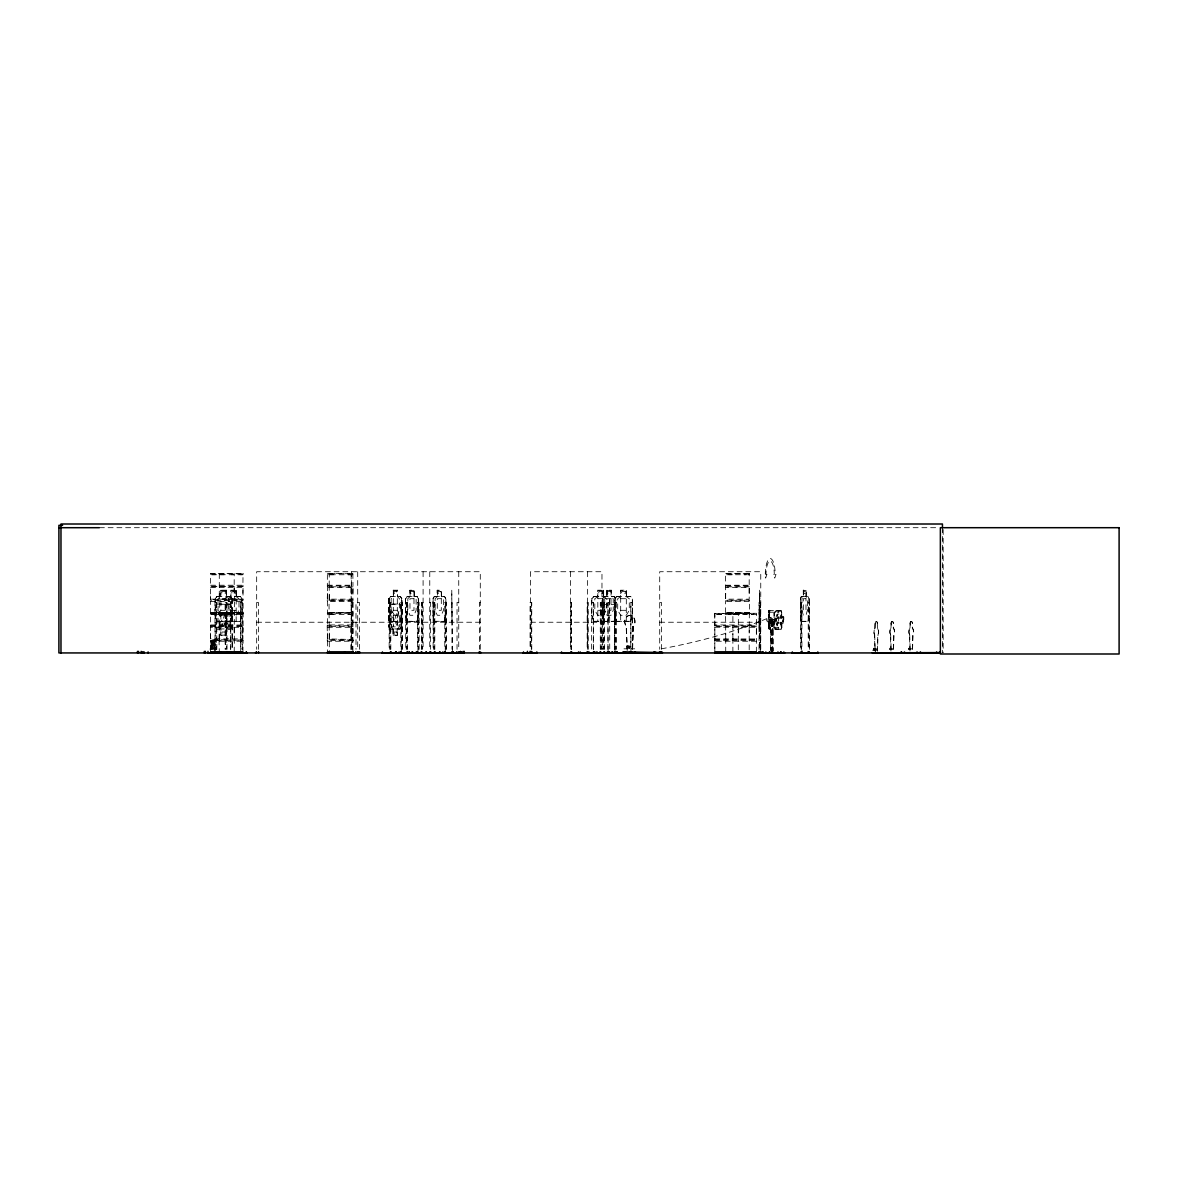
<?xml version="1.0" encoding="UTF-8"?>
<svg xmlns="http://www.w3.org/2000/svg" width="1178" height="1178" viewBox="0 0 1178 1178"><rect width="100%" height="100%" fill="white"/><g stroke="black" fill="none" stroke-linecap="round" stroke-linejoin="round"><path stroke-width="0.75" stroke-dasharray="5 3.75" d="M210.597 633.101L210.435 639.639L243.183 640.066L210.406 640.42L210.597 652.111M243.154 586.335L210.406 586.747L210.582 599.366L210.597 593.359M219.123 639.698L219.299 633.101M219.285 624.958L219.299 593.359M234.186 633.101L234.437 600.515M234.186 593.359L234.186 573.524M242.889 633.101L243.124 625.812L210.391 625.754L210.435 600.751L243.124 600.029L210.582 599.366M242.889 593.359L243.095 586.762M327.455 633.101L327.293 639.639L353.164 640.066M327.455 593.359L327.219 600.029L353.12 600.029L352.885 652.111M329.31 633.101L329.31 652.111M329.177 599.852L329.31 593.359M351.044 633.101L351.309 626.122M351.044 593.359L351.309 586.335M352.885 633.101L352.885 624.958L327.425 624.958L327.44 601.354M352.885 593.359L353.032 585.908M714.825 652.111L714.855 613.282M725.722 652.111L725.722 633.101M725.722 593.359L725.427 600.206L749.429 600.029L749.193 633.101M732.878 652.111L732.878 633.101M738.297 633.101L738.341 613.767M749.193 593.359L749.193 573.524L749.164 574.746M756.35 633.101L756.497 613.282L714.545 613.502L756.394 613.296M759.133 610.263L759.177 604.049L759.751 610.263M759.339 610.263L759.56 603.401L759.604 621.498L759.751 615.284M759.383 612.972L759.383 612.236L759.265 618.391M759.265 621.159L759.383 629.126L759.545 626.814M759.677 615.24C760.105 586.865 758.367 641.303 759.751 626.814M759.619 596.628L759.486 628.919M759.574 598.733L759.619 596.421L759.957 598.704M877.301 651.022L877.787 634.795A4.211 2.327 -90 0 0 877.301 628.168L877.522 628.168A4.211 2.327 -90 0 1 878.008 634.795L877.522 651.022M893.336 649.225L893.763 634.795A4.211 2.327 -90 0 0 893.277 628.168L893.277 623.618A2.106 1.163 -90 0 0 892.114 621.513L892.335 621.513A2.106 1.163 -90 0 1 893.498 623.618L893.498 628.168A4.211 2.327 -90 0 1 893.984 634.795L893.542 649.225M912.361 649.225L912.788 634.795A4.211 2.327 -90 0 0 912.302 628.168L912.302 623.618A2.106 1.163 -90 0 0 911.139 621.513L911.36 621.513A2.106 1.163 -90 0 1 912.523 623.618L912.523 628.168A4.211 2.327 -90 0 1 912.994 634.795L912.567 649.225M759.427 598.704L759.707 590.207M210.553 573.568L243.169 573.774L210.509 573.524L210.317 586.261L243.169 586.202M219.299 638.962L219.123 626.49M234.201 627.3L234.393 639.757M243.11 625.827L243.095 600.706M242.889 652.111L243.095 640.434M327.41 573.568L353.179 573.774L327.366 573.524L327.337 585.775M327.455 624.958L327.219 625.812L353.076 625.768M329.177 626.681L329.015 600.265M352.885 601.502L327.455 601.502M714.825 638.962L714.796 627.152M749.355 573.627L725.442 573.774L725.692 599.16L749.208 599.16L749.208 587.557L725.692 587.557M725.722 638.962L725.56 600.751L749.341 600.751M732.878 638.962L732.893 613.282M749.193 601.502L725.722 601.502M749.208 627.3L749.193 652.111M756.35 652.111L756.364 627.3L714.825 627.226M234.186 652.111L234.393 639.698M212.069 649.358L212.408 640.817L211.628 649.358M771.619 620.173C765.98 619.304 773.048 620.364 771.649 619.392M632.38 648.769L633.352 626.166A6.317 5.11 -90 0 0 633.352 617.228A6.317 5.11 -90 0 0 626.136 617.228A6.317 5.11 -90 0 0 626.136 626.166L627.197 650.506M632.601 648.769L633.587 626.166A6.317 5.11 -90 0 0 633.587 617.228A6.317 5.11 -90 0 0 626.372 617.228A6.317 5.11 -90 0 0 626.372 626.166L627.359 648.769M759.162 612.207L759.147 612.972M219.27 625.091L219.079 626.372M234.216 587.424L234.451 600.147M329.295 639.036L329.177 626.608M351.073 587.424L351.309 625.93M875.431 649.225C877.257 648.99 873.767 648.96 874.547 649.476M874.312 649.476L874.238 648.46L876.064 649.343M875.887 649.402L875.342 648.784M889.552 649.078L891.982 649.343M890.391 649.343L892.099 649.107M891.687 648.533L889.979 649.107L892.114 648.975L890.862 648.784M891.82 649.284L890.406 648.533M891.893 649.019L891.967 648.533M908.96 649.107C913.392 648.945 907.752 648.268 910.211 649.211M909.077 649.343L910.933 648.474M910.565 648.725L910.889 649.402L910.241 648.975M212.6 649.358L212.6 640.817M874.326 648.725L875.401 648.548M890.612 648.887L891.304 648.71M910.623 648.548L909.166 648.945M629.067 647.296C626.475 647.767 628.875 645.927 629.994 647.385M628.095 647.002L628.772 647.664C631.644 646.354 624.325 646.089 629.759 647.664M629.994 646.619C626.49 645.927 627.638 649.181 629.494 646.354M629.567 647.002L629.17 647.65M627.579 647.753L627.786 646.221M629.582 647.65C626.858 649.196 628.065 644.69 627.962 647.399M628.36 647.473L629.582 646.707L628.095 647.473M629.95 647.385L629.95 646.619M775.065 620.305C778.378 617.832 760.9 621.086 775.065 619.23M769.455 619.437L769.455 620.129M768.984 610.646L769.219 612.162L769.308 610.646M769.882 611.956C766.377 613.488 770.53 607.2 769.794 612.162M219.255 574.039L219.358 574.731M327.219 613.458L353.179 613.502L352.944 612.722L327.455 613.149M329.015 613.502L329.354 614.46M351.427 614.46L351.088 612.693M725.486 613.502L749.193 613.252M874.871 648.725L874.209 648.474M759.177 626.976L759.177 612.28M909.166 648.474L910.83 648.666M212.158 640.817L210.862 649.358L212.953 640.817L215.029 649.358L215 598.645L216.899 596.421L220.801 596.421M211.834 649.358L213.13 640.817L211.51 649.358M807.931 621.498L809.095 615.314L809.095 598.615L808.093 596.421L806.076 596.421M809.095 615.314L808.123 621.498L801.29 621.498L800.422 598.645L801.32 596.421L803.425 596.421M874.532 648.725L875.799 649.078M909.445 649.343L909.49 648.725M210.553 649.358L212.099 640.817L214.013 640.817L216.001 649.358M219.034 639.875L219.299 652.111M388.711 610.233L390.036 604.049L400.27 604.049L401.742 610.233M388.858 610.263L390.183 604.049M400.329 621.292L401.624 615.284M416.983 621.292L418.278 615.284L418.278 598.733M417.1 621.498L418.573 615.314L418.573 598.645L417.056 596.421M418.573 615.314L417.248 621.498L406.999 621.498M444.312 621.292L445.608 615.284M444.415 621.498L445.755 615.284L445.888 598.645L445.976 649.328M614.106 621.292L615.431 615.284L615.726 598.645L615.755 649.328M614.18 621.498L615.534 615.314M211.068 649.358L212.968 640.817L214.911 649.358M873.487 648.887L876.079 648.784M908.591 648.916L911.08 648.784M776.243 620.07C779.041 619.304 765.288 620.57 776.155 619.392M210.406 625.768L210.567 638.888L242.918 638.888L242.918 627.3L210.567 627.3M327.366 585.775L327.425 599.16L352.914 599.16L352.914 587.498L327.425 587.557M327.189 600.088L327.396 601.089M327.189 625.871L327.425 638.888L353.017 639.507M353.15 640.317L327.189 640.317L327.425 641.23L352.914 641.23L353.164 640.258M240.253 621.498L242.094 615.314M629.229 647.399L629.479 646.707L627.094 646.913M607.598 621.292L609.394 615.284L609.438 598.733L607.598 596.628M607.745 621.498L609.644 615.314M630.466 621.292L632.321 615.284L632.321 598.733L630.466 596.628M632.512 615.314L630.613 621.498L616.55 621.498L614.504 615.314M629.243 647.635L629.582 647.105M214.911 610.233L216.958 604.049M215.176 610.263L217.091 604.255L230.255 604.255L231.978 610.263M230.063 621.292L232.051 615.284M230.196 621.498L232.243 615.314M329.28 599.16L329.192 585.775M351.059 627.3L351.044 652.111M628.139 647.208L627.27 646.913L628.522 647.664M781.029 629.391L781.839 627.314M781.839 622.971L781.235 629.391L775.993 629.391M725.589 585.908L749.399 586.026M329.177 585.908L329.266 573.524L329.354 574.731M800.51 598.733L801.496 596.421M714.663 639.639L756.453 639.507M327.263 639.639L327.189 640.317M353.047 626.622L327.234 626.431M353.106 600.633L327.293 600.751M393.01 629.126L393.01 635.34L397.457 635.34L397.31 628.919L399.46 626.843L399.46 615.24L397.31 610.263L397.325 598.704L393.305 598.704L393.305 610.307L391.155 615.24L391.155 626.843L393.305 628.919M393.319 590.207L393.305 596.628L391.155 598.704L391.155 610.307L393.305 615.284L393.305 626.843L397.31 626.843L395.042 621.159C393.202 630.657 388.652 627.418 394.203 619.761C388.298 611.573 393.334 608.481 395.116 618.391C397.015 608.481 401.816 611.573 395.985 619.716L398.473 626.976L397.428 626.917L397.31 615.24L399.475 610.307L399.475 598.704L397.325 596.628L397.472 590.207M874.223 649.049L875.063 649.402M749.37 586.821L725.56 586.821M756.497 626.549L714.693 626.608M327.248 586.026L353.106 586.026M353.047 586.821L327.293 586.821M744.025 574.731L746.086 574.731M733.143 614.46L735.205 614.46M744.025 614.46L746.086 614.46M751.181 614.46L753.243 614.46M231.182 574.731L233.259 574.731M239.9 574.731L241.961 574.731M231.182 614.46L233.259 614.46M239.9 614.46L241.961 614.46M348.04 574.731L351.972 574.731M348.04 614.46L351.972 614.46M768.998 612.354L769.028 629.081M220.904 610.263L218.048 615.24L218.048 626.843L220.904 628.919L220.904 635.133L226.25 635.133L226.161 628.919L229.106 626.843L229.106 615.24L226.25 610.263L226.25 598.704L220.904 598.704L220.904 610.307L226.25 610.307M220.801 590.207L220.904 596.628L218.048 598.704L218.048 610.307L220.904 615.284L220.904 626.843L226.25 626.843L226.25 615.24L229.106 610.307L229.106 598.704L226.25 596.628M875.563 649.417L875.917 648.71M728.77 574.731L732.421 574.731M717.888 614.46L721.525 614.46M728.77 614.46L732.421 614.46M735.926 614.46L739.578 614.46M211.701 574.731L215.368 574.731M220.404 574.731L224.07 574.731M211.701 614.46L215.368 614.46M220.404 614.46L224.07 614.46M328.559 574.731L334.081 574.731M328.559 614.46L334.081 614.46M627.845 647.399L627.697 646.457M400.019 628.919L401.448 626.843M401.992 649.328L401.919 598.645L401.742 626.932L400.078 629.126L397.295 629.126M390.227 629.126L388.711 626.902L388.858 598.615L390.536 596.421M389.005 598.704L390.595 596.628M407.146 621.498L405.512 615.314L405.512 598.615L407.19 596.421M405.806 598.704L407.249 596.628M432.989 598.704L434.505 596.421M603.902 621.498L602.356 615.314L602.385 598.615L603.946 596.421M604.093 596.421L602.532 598.704L602.724 649.328M216.988 596.628L215.191 598.733L215.235 649.328M231.978 626.814L230.181 628.919L217.002 628.919L215.103 626.843M232.169 626.902L230.255 629.126L226.353 629.126L226.441 635.34L220.639 635.34L220.639 629.126L216.929 629.126L214.985 626.932M774.123 612.869L774.123 627.476L774.123 612.869L775.993 610.749L781.235 610.749L781.839 613.031M774.182 613.031L776.184 610.749M774.388 613.031L776.199 610.955M243.066 573.627L242.859 574.702M210.553 613.252L243.169 612.943L210.553 612.722L210.553 613.767M242.859 613.282L210.597 613.149M352.87 573.553L352.988 585.702M227.177 596.421L225.101 598.615L225.145 649.328M227.251 596.628L225.381 598.704L225.425 649.328M591.827 598.704L593.889 596.628M616.757 596.628L614.71 598.704L614.725 649.328M749.164 614.43L749.193 612.383L725.736 612.369L749.193 612.383M756.32 614.474L714.869 614.46M242.859 574.746L210.626 574.746M219.299 612.383L219.299 614.46M352.87 574.746L327.484 574.746M352.87 614.474L327.499 614.46M437.288 596.628L435.138 598.704L435.138 610.307L437.288 615.284L441.308 615.284L443.458 610.307L443.458 598.704L441.308 596.628L441.308 590.414L437.288 590.414M749.134 574.731L725.736 574.746M769.794 628.993L769.882 627.138L768.498 627.138L768.601 628.993L778.864 628.993L778.864 627.285L768.601 627.285L769.278 628.934L769.219 610.44M909.946 649.314L910.329 648.975M243.095 613.694L210.464 613.694M230.917 596.628L228.105 598.704L228.105 610.307L230.917 615.284L236.174 615.284L239.001 610.307L239.001 598.704L236.174 596.628M597.82 596.628L594.816 598.704L594.816 610.307L597.82 615.284L603.401 615.284L606.39 610.307L606.39 598.704L603.401 596.628M620.688 596.628L617.699 598.704L617.699 610.307L620.688 615.284L626.284 615.284L629.273 610.307L629.273 598.704L626.284 596.628M769.072 627.138L769.794 627.285M627.476 646.324L628.301 646.251M628.419 646.354L628.802 647.208M749.282 613.753L749.414 612.825M234.275 613.753L234.407 612.825M770.162 620.305L770.162 619.23M714.751 613.311L714.796 624.958L756.35 625.032M351.088 574.039L351.309 586.202M99.379 527.7L938.527 527.7M725.736 573.553L749.282 573.524M210.567 585.23L242.918 585.23L243.021 573.598M327.425 585.23L352.914 585.23M725.692 585.23L749.208 585.23M210.567 587.557L242.918 587.498L243.095 599.97M226.529 590.207L220.728 590.207L220.728 596.421M393.157 590.207L397.619 590.207L397.619 596.421M606.788 596.421L606.788 590.207L611.323 590.207L611.323 596.421L614.327 596.421M759.501 590.207L759.825 596.628M220.904 590.414L226.338 590.414M236.263 590.414L230.917 590.414L230.917 621.498M393.305 590.414L397.472 590.414M409.959 590.414L414.126 590.414M603.46 590.414L597.82 590.414L597.82 621.498M606.935 590.414L611.176 590.414M803.337 590.414L806.164 590.414M226.441 596.421L230.917 596.421M236.174 596.421L240.297 596.421M390.374 596.421L393.319 596.421M397.472 596.421L400.549 596.421M407.043 596.421L409.973 596.421M414.126 596.421L417.203 596.421M437.288 596.421L434.358 596.421L432.841 598.615L432.989 615.314L434.314 621.498L444.562 621.498L445.74 615.314M441.441 596.421L444.518 596.421L445.888 598.645M597.82 596.421L593.741 596.421L591.636 598.615L591.665 651.139M603.401 596.421L607.745 596.421L609.644 598.645L609.733 651.139M620.688 596.421L616.624 596.421L614.504 598.615L614.548 649.328M626.284 596.421L630.613 596.421L632.512 598.645L632.424 649.328M216.899 596.628L240.209 596.628L241.902 598.733L241.814 615.284L240.121 621.292L216.899 621.292M390.433 596.628L400.476 596.628M407.102 596.628L417.145 596.628M434.417 596.628L444.459 596.628M593.83 596.628L614.253 596.628M616.698 596.628L630.524 596.628M801.364 596.628L808.049 596.628M232.169 598.615L232.316 649.328M388.858 598.615L389.005 626.814L390.301 628.919L400.167 628.919M405.512 598.615L405.806 649.328M602.385 598.615L602.532 615.314L604.049 621.498M800.422 598.645L800.554 649.328M809.095 598.615L808.991 649.328M230.917 598.704L236.174 598.704M597.82 598.704L603.401 598.704M620.688 598.704L626.284 598.704M210.567 599.16L242.918 599.16M210.597 601.502L242.918 601.502M214.985 602.414L216.811 602.414L216.811 652.936M225.145 602.414L226.971 602.414L226.971 649.328M232.316 602.414L230.476 602.414L230.476 649.328M256.671 602.414L258.38 602.414L258.38 649.299M352.87 602.414L351.191 602.414L351.191 649.299M389.152 602.414L390.816 602.414L390.816 649.328M405.806 602.414L407.47 602.414L407.47 649.328M423.093 602.414L421.415 602.414L421.415 649.299M429.764 602.414L430.618 602.414L430.618 649.299M433.136 602.414L434.8 602.414L434.8 649.328M451.984 602.414L452.632 652.936M458.743 602.414L457.035 602.414L457.035 649.299M480.285 602.414L479.431 602.414L479.431 649.299M570.623 602.414L571.566 602.414L571.566 649.299M591.665 602.414L593.491 602.414L593.491 649.328M601.973 602.414L600.294 602.414L600.294 649.299M602.724 602.414L604.388 602.414L604.388 649.328M609.733 602.414L607.907 602.414L607.907 649.328M614.548 602.414L616.374 602.414M659.709 602.414L661.418 602.414L661.418 649.299M760.752 602.414L759.03 602.414L759.03 649.299M800.554 602.414L801.909 602.414M216.87 604.049L230.402 604.049M390.139 604.255L400.167 604.255M602.356 604.505L615.579 604.505M230.917 610.307L236.174 610.307M393.305 610.263L397.325 610.307M597.82 610.307L603.401 610.307M620.688 610.307L626.284 610.307M776.007 610.955L781.205 610.955M242.859 612.413L210.626 612.369L242.889 612.383L242.889 614.46L210.641 614.46M749.282 612.693L725.677 613.208M220.904 615.24L226.25 615.284M388.858 615.314L390.492 621.498L400.594 621.498L401.919 615.314M393.305 615.24L397.325 615.284M432.841 615.314L434.461 621.498M759.368 615.314L759.913 621.498L759.427 610.307M800.422 615.314L801.467 621.498M781.706 616.963L783.782 616.963L783.782 623.177L781.632 622.971L781.014 626.078L777.509 626.078L776.007 622.971L776.007 617.169L777.509 614.062L781.014 614.062L781.632 617.169L783.723 617.169M768.851 617.405L770.162 617.405M774.55 619.761L775.58 619.761M390.433 621.292L400.476 621.292M407.102 621.292L417.145 621.292M434.417 621.292L444.459 621.292M593.83 621.292L614.253 621.292M616.698 621.292L630.524 621.292M770.441 621.439A2.371 2.253 -90 0 0 769.44 617.478A2.371 2.253 -90 0 0 766.672 620.379A2.371 2.253 -90 0 0 770.441 621.439L773.224 620.835L770.574 620.835L770.692 651.184M801.364 621.292L808.049 621.292M240.341 621.498L216.767 621.498L215 615.314L216.988 621.292M451.984 621.498L451.778 590.207L451.984 649.328M593.683 621.498L614.371 621.498M876.137 621.513L876.358 621.513A2.106 1.163 -90 0 1 877.522 623.618L877.301 623.618A2.106 1.163 -90 0 0 876.137 621.513A2.106 1.163 -90 0 0 874.974 623.618L874.974 628.168A4.211 2.327 -90 0 0 874.488 634.795L874.974 651.022M768.851 622.131L770.162 622.131M256.671 622.234L480.285 622.234M530.527 622.234L601.973 622.234M659.709 622.234L760.752 622.234M874.974 623.618L875.195 623.618A2.106 1.163 -90 0 1 876.358 621.513M890.951 651.022L890.465 634.795A4.211 2.327 -90 0 1 890.951 628.168L891.172 623.618A2.106 1.163 -90 0 1 892.335 621.513M909.976 651.022L909.49 634.795A4.211 2.327 -90 0 1 909.976 628.168L910.196 623.618A2.106 1.163 -90 0 1 911.36 621.513M210.567 624.958L242.918 625.032M714.634 625.768L756.57 625.812M210.435 626.549L243.08 626.49M401.742 626.932L401.624 598.733L400.329 596.628M327.425 627.3L352.914 627.3M781.897 627.418L781.706 612.943L781.839 617.169M874.974 628.168L875.195 623.618M890.951 628.168L891.172 623.618M909.976 628.168L910.196 623.618M769.072 628.802L769.956 628.993L769.101 628.934M390.08 629.126L393.157 629.126M776.007 629.185L781.205 629.185M225.292 632.026L221.862 632.026L221.862 634.088L225.292 634.088M874.488 634.795L874.709 634.795A4.211 2.327 -90 0 1 875.195 628.168M890.465 634.795L890.686 634.795A4.211 2.327 -90 0 1 891.172 628.168M909.49 634.795L909.71 634.795A4.211 2.327 -90 0 1 910.196 628.168M393.157 635.133L397.31 635.133M714.796 638.888L756.35 638.962M714.634 640.42L756.526 640.42M210.567 641.23L242.918 641.23M756.364 641.23L714.796 641.23L714.796 649.225M889.714 648.253L891.039 648.253M908.739 648.253L910.064 648.253M623.972 648.813L627.624 648.813M631.025 648.813L634.692 648.813M873.531 649.107L876.137 648.975M889.508 649.107L892.114 648.975M908.532 649.107L911.139 648.975M872.53 650.182L878.921 650.182L878.921 652.376M774.388 627.314L776.199 629.185M774.182 627.314L776.184 629.391M230.152 596.421L232.243 598.615M230.063 596.628L232.051 598.704M240.209 596.421L242.094 598.645L241.991 649.328M614.18 596.421L615.726 598.645M614.106 596.628L615.579 598.733M444.371 596.421L445.755 598.733M416.983 596.628L418.426 598.733M400.402 596.421L401.919 598.645M807.917 596.421L808.991 598.704M353.076 599.896L352.885 599.16M243.095 586.026L242.889 585.23M738.311 627.3L738.297 652.111M614.71 615.284L616.757 621.292M591.827 615.284L593.889 621.292M591.636 615.314L593.741 621.498M225.381 615.284L227.251 621.292M225.101 615.314L227.118 621.498M781.043 610.749L781.632 613.031M801.923 610.307L803.337 615.284L805.988 615.284L807.401 610.307L807.401 598.704L805.988 596.628L806.076 590.207M230.314 604.049L232.169 610.233M602.68 615.284L604.152 621.292M405.806 615.284L407.249 621.292M400.122 604.049L401.61 610.263M400.019 604.255L401.448 610.263M389.152 615.284L390.595 621.292M213.984 640.817L215.883 649.358M768.468 612.236L778.864 612.162L778.864 610.44L768.409 610.646L768.601 628.993M215.441 649.358L213.895 640.817L215.648 652.774M212.923 640.817L214.47 649.358L213.66 640.817M214.676 652.774L212.85 640.817L213.38 649.358M327.44 641.023L327.455 652.111M213.571 640.817L213.925 649.358M909.71 634.795L910.196 651.022M890.686 634.795L891.172 651.022M874.709 634.795L875.195 651.022M759.383 626.225L759.471 635.34M943.166 529.511L943.166 652.936M942.444 527.7L942.444 652.936M877.301 623.618L877.522 628.168M875.431 650.182L875.431 652.376M875.063 650.712L875.063 648.253L873.752 648.253L873.752 650.712M874.812 648.253L874.812 650.712M874.002 648.253L874.002 650.712M809.58 649.328L809.58 602.414L808.226 602.414L808.226 649.328M806.164 596.628L806.267 590.207L803.249 590.207L803.337 596.628L801.923 598.704L801.909 652.936M803.425 590.207L803.529 596.628M801.335 602.414L801.335 649.328M801.128 602.414L801.128 649.328M783.576 616.963L783.576 623.177M783.517 617.169L783.517 622.971M778.246 610.44L778.246 612.162M778.246 627.285L778.246 628.993M776.273 618.317L776.273 621.218M775.315 618.317L775.315 621.218M773.107 621.366L773.107 651.184M772.783 621.366L772.915 651.184M772.694 651.184L772.473 618.73L771.325 618.73L771.325 620.835M772.253 621.366L772.253 651.184M772.194 621.366L772.194 651.184M771.973 618.73L771.826 620.835M771.605 621.366L771.546 651.184M771.295 621.366L771.295 651.184M771.222 620.835L771.104 651.184M771.001 621.366L770.883 651.184M769.632 612.354L769.632 627.094M760.752 649.299L760.752 571.728L659.709 571.728L659.709 649.299M760.62 602.414L760.576 649.328M760.266 602.414L760.266 652.936M759.751 598.615L759.957 649.328M759.574 598.645L759.604 649.328M632.601 649.328L632.601 602.414L630.775 602.414L630.775 649.328M630.952 602.414L630.952 652.936M629.229 648.68L629.229 645.912L626.622 645.912L626.622 648.68M628.964 645.912L628.964 648.68M626.902 645.912L626.902 648.68M626.475 596.421L626.534 590.207L620.497 590.207L620.497 596.421M626.284 621.498L626.328 590.414L620.688 590.414L620.688 621.498M616.197 602.414L616.374 649.328M615.019 602.414L615.019 652.936M611.176 590.207L611.029 596.628L613.237 598.704L613.237 610.307L611.029 615.284L606.935 615.284L604.741 610.307L604.741 598.704L606.935 596.628L606.935 590.207M608.084 602.414L608.084 652.936M607.082 590.414L607.082 596.628M603.916 602.414L603.916 649.328M603.651 596.421L603.651 590.207L597.614 590.207L597.614 596.421M603.607 590.207L603.401 621.498M603.195 602.414L603.195 649.328M601.973 649.299L601.973 571.728L530.527 571.728L530.527 649.299M601.516 602.414L601.516 649.299M600.765 602.414L600.765 649.299M593.314 602.414L593.314 649.328M591.886 598.704L591.886 615.284M588.131 649.299L588.131 602.414L587.174 602.414L587.174 649.299M587.822 602.414L587.822 649.299M587.483 571.728L587.483 649.299M571.271 602.414L571.271 649.299M570.918 602.414L570.918 649.299M570.623 571.728L570.623 649.299M531.749 649.299L531.749 602.414L530.071 602.414L530.071 649.299M531.293 602.414L531.293 649.299M480.285 649.299L480.285 571.728L256.671 571.728L256.671 649.299M458.743 571.728L458.743 649.299M446.447 649.328L446.447 602.414L444.783 602.414L444.783 649.328M445.269 602.414L445.269 652.936M441.455 596.628L441.588 590.207L437.141 590.207L437.141 596.421M437.288 590.207L437.436 596.628M434.314 602.414L434.314 649.328M433.607 602.414L433.607 649.328M433.136 598.704L433.136 649.328M429.764 571.728L429.764 649.299M423.093 571.728L423.093 649.299M422.637 602.414L422.637 649.299M421.871 602.414L421.871 649.299M419.118 649.328L419.118 602.414L417.468 602.414L417.468 649.328M418.646 602.414L418.646 649.328M417.94 602.414L417.94 652.936M414.273 596.421L414.273 590.207L409.826 590.207L409.959 596.628L407.809 598.704L407.809 610.307L409.959 615.284L413.979 615.284L416.129 610.307L416.129 598.704L413.979 596.628L414.126 590.207M410.106 590.414L410.106 596.628M406.999 602.414L406.999 649.328M406.292 602.414L406.292 649.328M402.464 649.328L402.464 602.414L400.814 602.414L400.814 649.328M401.286 602.414L401.286 652.936M397.163 628.919L397.163 635.133M393.452 590.414L393.452 596.628M393.157 628.919L393.157 635.34M390.345 602.414L390.345 649.328M389.638 602.414L389.638 649.328M389.152 598.704L389.152 649.328M359.423 649.299L359.423 602.414L355.992 602.414L356.006 649.299M357.7 571.728L357.7 649.299M352.399 602.414L352.399 649.299M351.648 571.728L351.648 649.299M242.27 649.328L242.27 602.414L240.445 602.414L240.445 649.328M240.71 602.414L240.71 652.936M236.263 596.628L236.454 590.207L230.741 590.207L230.829 596.421M236.174 590.414L236.174 621.498M231.978 598.704L232.051 649.328M230.741 602.414L230.741 649.328M226.706 602.414L226.706 649.328M226.441 590.207L226.529 596.421M226.25 590.414L226.338 596.628M226.25 628.919L226.353 635.34M219.285 573.583L219.285 599.16M216.546 602.414L216.546 649.328M766.907 618.583A2607.15 820.021 34.1 0 1 658.723 649.299M909.976 623.618A2.106 1.163 -90 0 1 911.139 621.513M890.951 623.618A2.106 1.163 -90 0 1 892.114 621.513M776.862 623.913L776.965 625.503L779.144 621.366L781.279 625.253L779.571 620.143L781.22 614.813L779.129 618.803L776.906 614.68L778.732 620.04L776.862 623.913M211.996 640.817L210.096 649.358L211.981 640.817M218.504 612.354L222.303 619.716C214.573 628.051 221.331 630.215 223.54 621.159C225.808 630.245 232.184 627.977 224.659 619.761C232.64 611.014 225.646 608.879 223.452 618.391L220.301 612.383L218.504 612.354M766.849 574.452L765.656 578.133L764.478 574.452L765.288 574.452A15.918 4.948 -90 0 1 770.235 558.534A15.918 4.948 -90 0 1 775.183 574.452L775.993 574.452L774.726 578.133L773.46 574.452L774.285 574.452A13.282 4.123 -90 0 0 770.162 561.155A13.282 4.123 -90 0 0 766.024 574.452L766.849 574.452M327.484 612.369L352.885 612.383L327.499 612.383M225.292 591.459L221.862 591.459L221.862 593.521L225.292 593.521L225.292 591.459M235.247 591.459L231.86 591.459L231.86 593.521L235.247 593.521L235.247 591.459M396.603 591.459L394.026 591.459L394.026 593.521L396.603 593.521L396.603 591.459M413.257 591.459L410.68 591.459L410.68 593.521L413.257 593.521L413.257 591.459M440.587 591.459L438.01 591.459L438.01 593.521L440.587 593.521L440.587 591.459M602.4 591.459L598.807 591.459L598.807 593.521L602.4 593.521L602.4 591.459M610.307 591.459L607.671 591.459L607.671 593.521L610.307 593.521L610.307 591.459M625.282 591.459L621.689 591.459L621.689 593.521L625.282 593.521L625.282 591.459M805.516 591.459L803.808 591.459L803.808 593.521L805.516 593.521L805.516 591.459M413.979 598.704L409.959 598.704L409.959 610.307L413.979 610.307L413.979 598.704M441.308 598.704L437.288 598.704L437.288 610.307L441.308 610.307L441.308 598.704M611.029 598.704L606.935 598.704L606.935 610.307L611.029 610.307L611.029 598.704M805.988 598.704L803.337 598.704L803.337 610.307L805.988 610.307L805.988 598.704M781.014 617.169L777.509 617.169L777.509 622.971L781.014 622.971L781.014 617.169M783.208 618.2L782.575 621.94L783.208 618.2M776.773 618.317L774.815 618.317L774.815 621.218L776.773 621.218L776.773 618.317M396.588 632.026L394.012 632.026L394.012 634.088L396.588 634.088L396.588 632.026M771.752 621.439A2.371 2.253 -90 0 0 770.736 617.478A2.371 2.253 -90 0 0 767.982 620.379A2.371 2.253 -90 0 0 771.752 621.439"/><path stroke-width="1.5" d="M750.401 652.892L750.415 651.89M769.337 652.892L769.367 651.89M580.062 652.936L580.239 651.89M762.519 652.774L762.564 651.89M791.837 652.936L818.283 652.833M808.741 652.803L808.712 651.625M809.109 652.774L809.183 651.89M381.687 652.936L461.776 652.671M412.079 652.803L412.182 651.89M595.332 652.936L595.332 652.671M357.817 652.774L357.567 651.89M522.752 652.936L536.623 652.803M759.795 652.774L759.604 651.625M255.479 652.936L256.156 652.803M256.244 652.774L256.274 651.979M872.265 652.877L939.529 652.597M875.121 652.906L876.034 652.627M888.33 652.906L888.727 652.936M891.098 652.906L891.717 652.906M901.052 651.935L901.111 652.627M901.568 652.906L901.641 651.935M904.542 651.935L903.894 652.627M907.796 652.906L908.429 652.936M910.579 652.906L911.183 652.906M916.867 652.906L917.029 651.935M917.986 652.906L917.088 652.627M919.635 652.906L920.548 652.627M919.827 652.597L920.504 651.935M936.333 652.906L936.643 651.935M939.116 652.906L939.529 651.935M623.942 652.097C622.028 653.113 625.886 653.054 623.942 652.097L662.448 652.833L561.405 652.936L561.582 651.89M625.518 652.479L624.87 652.906L625.43 652.097L625.857 652.892M630.731 652.833L630.127 652.097C628.345 653.142 631.82 653.23 630.76 651.625M661.845 652.097L661.256 652.862L662.419 652.892M873.443 652.936L872.721 652.906M891.937 652.627L891.481 652.906M935.892 652.906L936.569 652.906M395.911 652.803L395.999 651.979M412.565 652.803L412.653 651.979L412.889 652.833M631.541 652.479L632.218 652.833L631.614 652.097L631.202 652.892M655.189 652.936L655.66 652.097L656.087 652.892M660.284 652.479L660.961 652.833L660.357 652.097L659.945 652.892M220.904 652.803L221.022 651.979L221.14 652.936M210.98 652.803L211.098 651.979M218.386 652.803L218.504 651.979M759.03 652.803L758.838 651.625M593.815 652.803L593.948 651.979M62.581 525.329L58.9 525.329L58.9 652.936L940.604 652.936M58.9 527.7L99.305 527.7M210.597 652.111L242.889 652.111M327.455 652.111L352.885 652.111M714.825 652.111L756.35 652.111M210.553 652.421L242.933 652.421M327.41 652.45L352.944 652.45M623.869 652.479L661.918 652.479M714.781 652.45L756.394 652.421M247.233 652.892L208.153 652.936M327.425 652.862L358.804 652.803M714.796 652.862L784.842 652.892M459.14 651.979L459.273 652.803M635.472 652.803L635.34 651.979M608.26 652.803L608.54 651.89M246.511 652.803L246.393 651.979M238.574 652.803L238.457 651.979M630.554 652.892L630.583 651.625M608.731 652.803L608.643 651.979M429.779 652.774L429.661 651.89L429.631 652.936M416.541 652.803L416.438 651.979M453.368 652.803L453.28 651.979M440.233 652.936L440.071 651.89M426.583 652.936L426.392 651.89M412.359 652.803L412.271 651.979M409.384 652.803L409.296 651.979M396.191 652.803L396.088 651.89M480.83 652.803L480.477 651.979L480.344 652.936M801.393 652.803L801.423 651.625M358.097 652.671L357.979 651.979M578.692 652.936L578.501 651.89M769.764 652.803L769.764 651.89M750.828 652.803L750.828 651.89M942.444 527.7L942.444 524.004L60.976 524.004L60.976 652.936M817.812 651.89L817.812 652.936M808.123 651.625L808.123 652.936M801.997 651.625L801.997 652.936M792.323 651.89L792.323 652.936M783.841 651.89L783.841 652.936M781.235 651.89L781.235 652.936M780.572 651.89L780.572 652.936M777.966 651.89L777.966 652.936M765.833 651.89L765.833 652.936M763.226 651.89L763.226 652.936M760.576 651.625L760.576 652.936M760.266 651.625L760.266 652.936M759.913 651.625L759.957 652.936M661.609 651.625L661.624 652.936M659.459 651.89L659.577 652.936M635.222 651.89L635.222 652.936M630.201 651.89L630.201 652.936M622.867 651.89L622.867 652.936M616.948 651.89L616.948 652.936M616.83 651.979L616.698 652.803L616.55 651.625M616.389 651.625L616.389 652.936M614.887 651.625L614.887 652.936M614.415 651.625L614.415 652.936M612.339 651.89L612.339 652.936M611.927 651.89L611.927 652.936M609.556 651.89L609.556 652.936L609.394 651.89M607.892 651.625L607.892 652.936M607.715 651.625L607.715 652.936M607.318 651.89L607.318 652.936M604.535 651.625L604.535 652.936M604.064 651.625L604.064 652.936M600.618 651.625L600.618 652.936M600.162 651.625L600.162 652.936M597.158 651.89L597.158 652.936M594.08 651.89L594.08 652.936M593.683 651.625L593.683 652.936M593.506 651.625L593.506 652.936M589.059 651.89L589.059 652.936M587.793 651.625L587.793 652.936M587.145 651.625L587.145 652.936M571.61 651.625L571.61 652.936M570.962 651.625L570.962 652.936M536.815 651.89L536.815 652.936M531.896 651.625L531.896 652.936M531.425 651.625L531.425 652.936M531.101 651.36L531.101 652.936M530.026 651.36L530.026 652.936M527.42 651.36L527.42 652.936M523.503 651.89L523.503 652.936M479.328 651.625L479.328 652.936M464.279 651.36L464.279 652.936M463.19 651.36L463.19 652.936M461.776 651.89L461.776 652.936M460.583 651.36L460.583 652.936M458.875 651.89L458.875 652.936M456.843 651.625L456.828 652.936M453.177 651.89L453.177 652.936M452.632 651.625L452.632 652.936M451.984 651.625L451.984 652.936M445.122 651.625L445.122 652.936M444.651 651.625L444.651 652.936M442.84 651.89L442.84 652.936M439.512 651.89L439.512 652.936M434.932 651.625L434.932 652.936M434.461 651.625L434.461 652.936M430.721 651.625L430.721 652.936M425.862 651.89L425.862 652.936M421.739 651.625L421.739 652.936M421.282 651.625L421.282 652.936M417.807 651.625L417.807 652.936M417.321 651.625L417.321 652.936M416.349 651.89L416.349 652.936M409.208 651.89L409.208 652.936M407.603 651.625L407.603 652.936M407.132 651.625L407.132 652.936M401.153 651.625L401.153 652.936M400.667 651.625L400.667 652.936M399.077 651.89L399.077 652.936M395.528 651.89L395.528 652.936M390.949 651.625L390.949 652.936M390.478 651.625L390.478 652.936M382.423 651.89L382.423 652.936M359.614 651.625L359.614 652.936M357.847 651.89L357.935 652.936M357.449 651.89L357.449 652.936M355.8 651.625L355.8 652.936M353.002 651.625L353.002 652.936M352.546 651.625L352.546 652.936M344.624 651.89L344.624 652.936M258.571 651.625L258.586 652.936M256.406 651.89L256.539 652.936M246.276 651.89L246.276 652.936M240.533 651.625L240.533 652.936M240.268 651.625L240.268 652.936M238.339 651.89L238.339 652.936M236.071 651.89L236.071 652.936M230.549 651.625L230.549 652.936M230.299 651.625L230.299 652.936M229.077 651.89L229.077 652.936M228.665 651.89L228.665 652.936M227.163 651.625L227.163 652.936M226.883 651.625L226.883 652.936M218.622 651.89L218.622 652.936M216.988 651.625L216.87 652.936L216.737 651.625M211.23 651.89L211.23 652.936M207.991 651.36L207.991 652.936M205.384 651.36L205.384 652.936M204.309 651.36L204.309 652.936M148.104 651.89L148.104 652.936M144.172 651.89L144.172 652.936M143.098 651.89L143.171 652.936M142.096 651.89L142.096 652.936M141.169 651.36L141.169 652.936M138.562 651.36L138.562 652.936M138.091 651.89L138.091 652.936M137.473 651.36L137.473 652.936M654.173 652.097C652.259 653.113 656.117 653.054 654.173 652.097M1119.1 527.7L940.368 527.7L940.368 653.996L1119.1 653.996L1119.1 527.7M595.965 652.833L595.98 651.979L595.98 652.892M801.069 652.803L801.011 651.979L800.952 652.936M761.003 652.936L761.003 651.89L760.885 652.936"/></g></svg>
